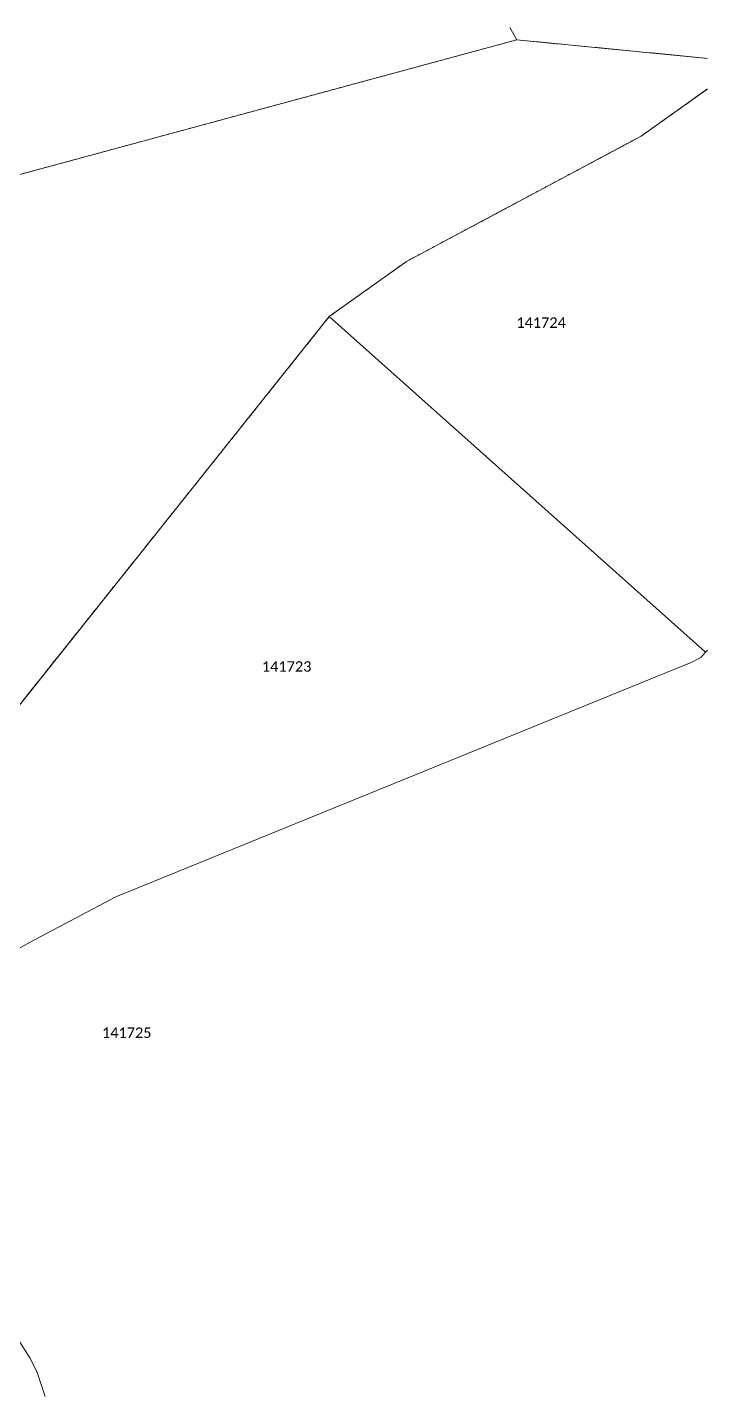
# Model space of a CAD drawing. Header units: inches. Extents: x 0 to 280406, y 0 to 9336832.
# Drawn here: x 280015 to 280406, y 9335834 to 9336621 of the extents above; entities that cross this region are included whole.
import ezdxf
from ezdxf.enums import TextEntityAlignment as Align

# ---------------------------------------------------------------- set-up
doc = ezdxf.new("R2010")
doc.units = ezdxf.units.IN
doc.header["$MEASUREMENT"] = 0
doc.linetypes.add('DASHED2', pattern=[0.375, 0.25, -0.125])
doc.layers.add('CENTRO', color=6, linetype='Continuous')
doc.layers.add('UC_TEXT', color=7, linetype='Continuous')
doc.styles.add('Legend', font='calibri.ttf')

msp = doc.modelspace()

# ---------------------------------------------------------------- linework, layer by layer
at = {"layer": 'CENTRO', "color": 0, "lineweight": 5}
for points in [[(279811.73, 9336620.88), (279811.42, 9336616.37), (279825.09, 9336591.14), (279830.55, 9336578.44), (279832.1, 9336540.47), (279820.12, 9336510.4), (279821.27, 9336485.04), (280296.38, 9336613.71), (280292.51, 9336620.88)], [(280406.09, 9336603.1), (280296.38, 9336613.71), (279821.27, 9336485.04)], [(279923.46, 9336122.4), (280188.69, 9336454.75), (280233.06, 9336486.45), (280367.89, 9336558.41), (280406.09, 9336585.52)], [(280406.09, 9336585.52), (280367.89, 9336558.41), (280233.06, 9336486.45), (280188.69, 9336454.75), (280404.94, 9336261.9), (280406.09, 9336263.07)], [(280406.09, 9336263.07), (280404.94, 9336261.9), (280402.26, 9336258.85), (280396.27, 9336255.91), (280392.76, 9336254.45), (280065.97, 9336121.46), (280019.67, 9336096.95), (279995.63, 9336083.81), (279948.04, 9336054.99), (279937.72, 9336046.76), (279945.13, 9335959.41), (279951.71, 9335950.11), (279958.15, 9335941.33), (279963.95, 9335935), (279970.15, 9335930.05), (279975.7, 9335925.31), (279980.87, 9335917.64), (279988.2, 9335902.77), (279991.55, 9335895.9), (279996.56, 9335888.56), (280007.65, 9335870.81), (280016.57, 9335856.65), (280020.72, 9335848.72), (280025.45, 9335834.31)]]:
    msp.add_lwpolyline(points, dxfattribs=at)
at = {"layer": 'CENTRO', "color": 0, "linetype": 'DASHED2', "lineweight": 5, "ltscale": 5}
for points in [[(280406.09, 9336603.1), (280296.38, 9336613.71), (279821.27, 9336485.04)], [(279923.46, 9336122.4), (280188.69, 9336454.75), (280233.06, 9336486.45), (280367.89, 9336558.41), (280406.09, 9336585.52)]]:
    msp.add_lwpolyline(points, dxfattribs=at)

# ---------------------------------------------------------------- texts
at = {"layer": 'UC_TEXT', "color": 0, "style": 'Legend'}
for s, p in [('141724', (280310.39, 9336448.28)), ('141723', (280164.2, 9336250.75)), ('141725', (280072.3, 9336040.37))]:
    msp.add_text(s, height=6, dxfattribs=at).set_placement(p, align=Align.CENTER)

doc.saveas('drawing.dxf')
